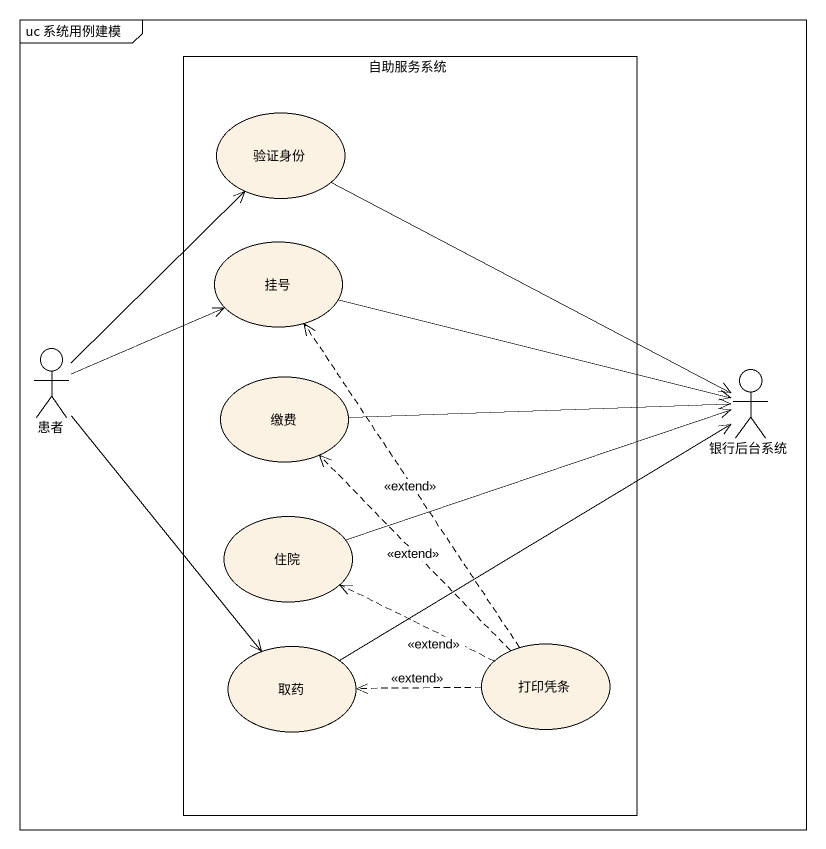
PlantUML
@startuml
mainframe uc 系统用例建模
rectangle 自助服务系统 {
  usecase 验证身份
  usecase 挂号
  usecase 缴费
  usecase 住院
  usecase 取药
  usecase 打印凭条
}
actor 患者
actor 银行后台系统
验证身份 -right-> 银行后台系统
挂号 -right-> 银行后台系统
患者 -up-> 验证身份
患者 -right-> 挂号
患者 --> 取药
缴费 -right-> 银行后台系统
住院 -right-> 银行后台系统
取药 -right-> 银行后台系统
打印凭条 .up.> 挂号 : <<extend>>
打印凭条 .up.> 缴费 : <<extend>>
打印凭条 .left.> 住院 : <<extend>>
打印凭条 .left.> 取药 : <<extend>>
@enduml
